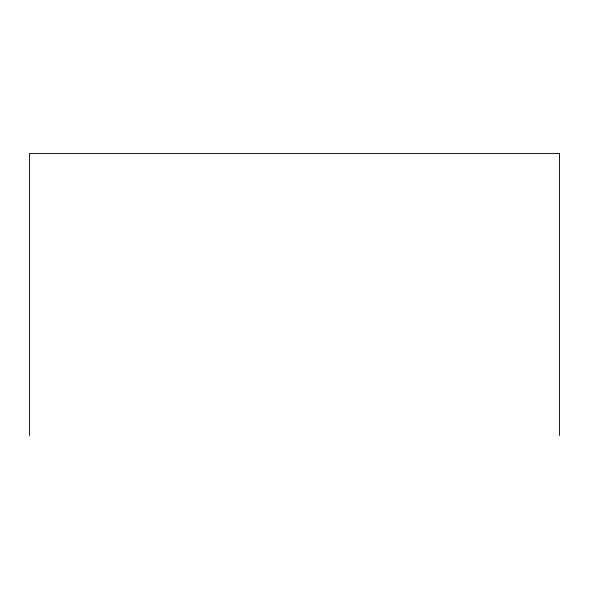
<?xml version="1.0" encoding="UTF-8"?>
<svg xmlns="http://www.w3.org/2000/svg" width="589" height="589" viewBox="0 0 589 589"><rect width="100%" height="100%" fill="white"/><g stroke="black" fill="none" stroke-linecap="round" stroke-linejoin="round"><path stroke-width="0.88" d="M559.55 435.492L559.55 153.508L29.45 153.508L29.45 435.492"/></g></svg>
